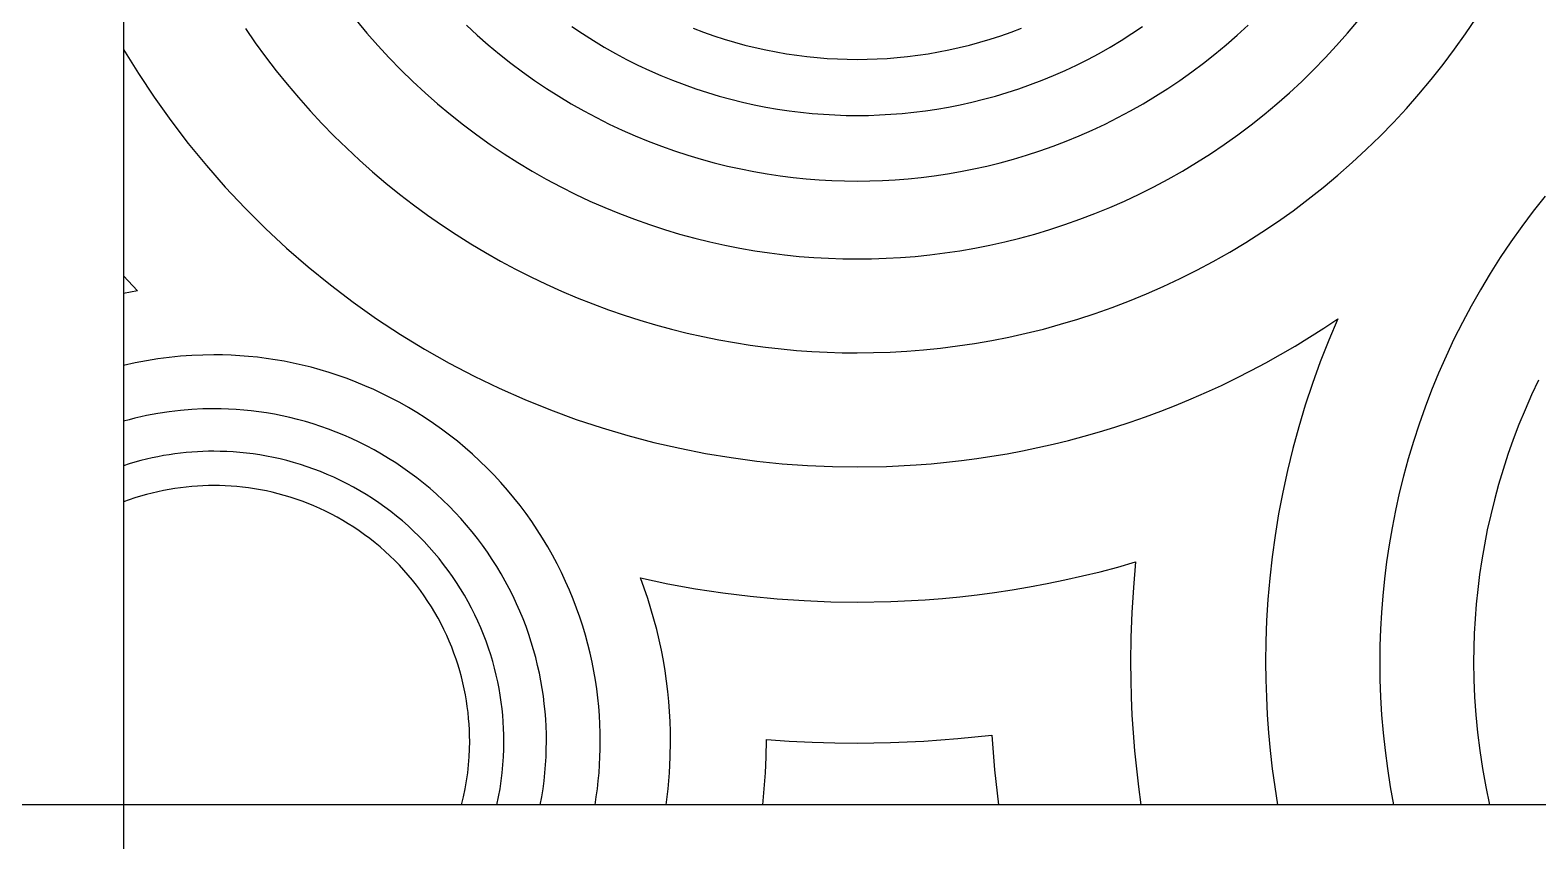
# Model space of a CAD drawing. Header units: millimetres. Extents: x -868 to 332, y 638 to 938.
# Drawn here: x -402.8 to -326.1, y 706 to 747.2 of the extents above; entities that cross this region are included whole.
import ezdxf

# ---------------------------------------------------------------- set-up
doc = ezdxf.new("R2010")
doc.units = ezdxf.units.MM
doc.header["$MEASUREMENT"] = 0
doc.layers.add('Default', color=18, linetype='Continuous', true_color=0x000000)
doc.layers.add('DOT', color=20, linetype='Continuous', true_color=0xff4b00)

msp = doc.modelspace()

# ---------------------------------------------------------------- linework, layer by layer
at = {"layer": 'Default'}
for points in [[(-398.015, 915.864), (-398.015, 655.864)], [(-190.015, 707.864), (-850.015, 707.864)]]:
    msp.add_lwpolyline(points, dxfattribs=at)
at = {"layer": 'DOT'}
for points in [[(-391.821, 747.31), (-391.317, 746.586), (-390.795, 745.872), (-390.255, 745.169), (-389.699, 744.479), (-389.125, 743.801), (-388.535, 743.136), (-387.929, 742.485), (-387.308, 741.848), (-386.672, 741.226), (-386.021, 740.62), (-385.357, 740.03), (-384.679, 739.455), (-383.989, 738.898), (-383.287, 738.358), (-382.573, 737.835), (-381.849, 737.331), (-381.115, 736.844), (-380.372, 736.376), (-379.619, 735.927), (-378.859, 735.497), (-378.092, 735.085), (-377.318, 734.694), (-376.538, 734.321), (-375.753, 733.968), (-374.964, 733.634), (-374.171, 733.32), (-373.375, 733.025), (-372.576, 732.75), (-371.776, 732.494), (-370.975, 732.257), (-370.173, 732.04), (-369.371, 731.841), (-368.571, 731.661), (-367.771, 731.5), (-366.974, 731.356), (-366.18, 731.231), (-365.388, 731.124), (-364.6, 731.034), (-363.817, 730.961), (-363.037, 730.905), (-362.263, 730.866), (-361.495, 730.842), (-360.733, 730.834), (-359.899, 730.844), (-359.058, 730.872), (-358.21, 730.919), (-357.357, 730.986), (-356.498, 731.074), (-355.635, 731.182), (-354.767, 731.311), (-353.897, 731.462), (-353.023, 731.634), (-352.148, 731.828), (-351.272, 732.045), (-350.395, 732.285), (-349.519, 732.547), (-348.645, 732.832), (-347.773, 733.14), (-346.904, 733.472), (-346.039, 733.827), (-345.179, 734.205), (-344.325, 734.607), (-343.478, 735.031), (-342.638, 735.479), (-341.807, 735.95), (-340.986, 736.443), (-340.175, 736.958), (-339.375, 737.496), (-338.588, 738.055), (-337.814, 738.635), (-337.053, 739.236), (-336.308, 739.858), (-335.578, 740.499), (-334.864, 741.159), (-334.168, 741.838), (-333.489, 742.534), (-332.829, 743.248), (-332.188, 743.978), (-331.566, 744.723), (-330.965, 745.484), (-330.385, 746.258), (-329.825, 747.045), (-329.288, 747.845)], [(-386.196, 747.73), (-385.654, 747.079), (-385.094, 746.442), (-384.517, 745.819), (-383.925, 745.21), (-383.317, 744.618), (-382.694, 744.042), (-382.057, 743.482), (-381.406, 742.939), (-380.742, 742.414), (-380.066, 741.908), (-379.379, 741.42), (-378.68, 740.95), (-377.972, 740.5), (-377.255, 740.07), (-376.53, 739.659), (-375.797, 739.268), (-375.057, 738.897), (-374.312, 738.547), (-373.561, 738.217), (-372.806, 737.907), (-372.047, 737.617), (-371.286, 737.348), (-370.522, 737.099), (-369.757, 736.87), (-368.992, 736.661), (-368.227, 736.472), (-367.463, 736.302), (-366.701, 736.151), (-365.941, 736.02), (-365.183, 735.907), (-364.429, 735.813), (-363.68, 735.737), (-362.935, 735.678), (-362.195, 735.637), (-361.461, 735.612), (-360.733, 735.604), (-360.005, 735.612), (-359.27, 735.637), (-358.531, 735.678), (-357.785, 735.737), (-357.036, 735.813), (-356.282, 735.907), (-355.525, 736.02), (-354.764, 736.151), (-354.002, 736.302), (-353.238, 736.472), (-352.473, 736.661), (-351.708, 736.87), (-350.943, 737.099), (-350.18, 737.348), (-349.418, 737.617), (-348.659, 737.907), (-347.904, 738.217), (-347.154, 738.547), (-346.408, 738.897), (-345.668, 739.268), (-344.935, 739.659), (-344.21, 740.07), (-343.493, 740.5), (-342.785, 740.95), (-342.087, 741.42), (-341.399, 741.908), (-340.723, 742.414), (-340.059, 742.939), (-339.409, 743.482), (-338.771, 744.042), (-338.148, 744.618), (-337.54, 745.21), (-336.948, 745.819), (-336.371, 746.442), (-335.812, 747.079), (-335.269, 747.73)], [(-380.592, 747.487), (-380.044, 746.98), (-379.484, 746.488), (-378.912, 746.011), (-378.328, 745.55), (-377.734, 745.104), (-377.129, 744.675), (-376.515, 744.262), (-375.893, 743.866), (-375.262, 743.488), (-374.624, 743.127), (-373.98, 742.783), (-373.329, 742.457), (-372.673, 742.149), (-372.013, 741.858), (-371.349, 741.586), (-370.682, 741.331), (-370.013, 741.094), (-369.341, 740.875), (-368.669, 740.674), (-367.996, 740.49), (-367.323, 740.324), (-366.651, 740.175), (-365.981, 740.042), (-365.312, 739.927), (-364.646, 739.827), (-363.983, 739.745), (-363.324, 739.677), (-362.669, 739.626), (-362.018, 739.589), (-361.373, 739.568), (-360.733, 739.561), (-360.092, 739.568), (-359.447, 739.589), (-358.796, 739.626), (-358.141, 739.677), (-357.482, 739.745), (-356.819, 739.827), (-356.153, 739.927), (-355.484, 740.042), (-354.814, 740.175), (-354.142, 740.324), (-353.469, 740.49), (-352.796, 740.674), (-352.124, 740.875), (-351.453, 741.094), (-350.783, 741.331), (-350.116, 741.586), (-349.452, 741.858), (-348.792, 742.149), (-348.136, 742.457), (-347.486, 742.783), (-346.841, 743.127), (-346.203, 743.488), (-345.572, 743.866), (-344.95, 744.262), (-344.336, 744.675), (-343.732, 745.104), (-343.137, 745.55), (-342.553, 746.011), (-341.981, 746.488), (-341.421, 746.98), (-340.873, 747.487)], [(-375.234, 747.417), (-374.691, 747.052), (-374.141, 746.702), (-373.583, 746.367), (-373.019, 746.048), (-372.449, 745.744), (-371.873, 745.455), (-371.293, 745.183), (-370.71, 744.926), (-370.122, 744.685), (-369.532, 744.46), (-368.94, 744.25), (-368.346, 744.057), (-367.752, 743.879), (-367.156, 743.716), (-366.561, 743.569), (-365.967, 743.437), (-365.374, 743.32), (-364.783, 743.218), (-364.194, 743.13), (-363.608, 743.057), (-363.025, 742.997), (-362.445, 742.952), (-361.87, 742.919), (-361.299, 742.9), (-360.733, 742.894), (-360.166, 742.9), (-359.595, 742.919), (-359.02, 742.952), (-358.441, 742.997), (-357.857, 743.057), (-357.271, 743.13), (-356.682, 743.218), (-356.091, 743.32), (-355.498, 743.437), (-354.904, 743.569), (-354.309, 743.716), (-353.714, 743.879), (-353.119, 744.057), (-352.525, 744.25), (-351.933, 744.46), (-351.343, 744.685), (-350.756, 744.926), (-350.172, 745.183), (-349.592, 745.455), (-349.016, 745.744), (-348.446, 746.048), (-347.882, 746.367), (-347.325, 746.702), (-346.774, 747.052), (-346.231, 747.417)], [(-369.074, 747.333), (-368.55, 747.133), (-368.024, 746.947), (-367.496, 746.775), (-366.968, 746.617), (-366.439, 746.473), (-365.911, 746.342), (-365.383, 746.225), (-364.856, 746.121), (-364.331, 746.03), (-363.808, 745.952), (-363.287, 745.887), (-362.769, 745.834), (-362.254, 745.794), (-361.743, 745.765), (-361.236, 745.748), (-360.733, 745.742), (-360.23, 745.748), (-359.722, 745.765), (-359.211, 745.794), (-358.696, 745.834), (-358.178, 745.887), (-357.658, 745.952), (-357.134, 746.03), (-356.609, 746.121), (-356.082, 746.225), (-355.555, 746.342), (-355.026, 746.473), (-354.497, 746.617), (-353.969, 746.775), (-353.442, 746.947), (-352.916, 747.133), (-352.391, 747.333)], [(-398.015, 746.251), (-397.257, 745.023), (-396.457, 743.817), (-395.614, 742.635), (-394.729, 741.478), (-393.804, 740.35), (-392.841, 739.252), (-391.84, 738.187), (-390.804, 737.155), (-389.734, 736.16), (-388.632, 735.201), (-387.5, 734.282), (-386.34, 733.403), (-385.154, 732.566), (-383.945, 731.771), (-382.714, 731.02), (-381.465, 730.313), (-380.199, 729.65), (-378.919, 729.033), (-377.626, 728.462), (-376.325, 727.936), (-375.015, 727.455), (-373.701, 727.02), (-372.384, 726.631), (-371.067, 726.285), (-369.75, 725.984), (-368.437, 725.726), (-367.13, 725.51), (-365.829, 725.337), (-364.538, 725.203), (-363.257, 725.109), (-361.988, 725.054), (-360.733, 725.036), (-359.241, 725.062), (-357.73, 725.14), (-356.968, 725.2), (-356.203, 725.273), (-355.434, 725.361), (-354.663, 725.463), (-353.888, 725.579), (-353.111, 725.711), (-352.333, 725.857), (-351.553, 726.019), (-350.771, 726.196), (-349.989, 726.388), (-349.207, 726.596), (-348.425, 726.819), (-347.643, 727.058), (-346.863, 727.314), (-346.084, 727.585), (-345.307, 727.872), (-344.533, 728.175), (-343.761, 728.495), (-342.993, 728.83), (-342.229, 729.182), (-341.469, 729.549), (-340.715, 729.933), (-339.965, 730.332), (-339.222, 730.747), (-338.484, 731.178), (-337.754, 731.624), (-337.031, 732.086), (-336.316, 732.563)], [(-325.78, 738.794), (-326.381, 738.034), (-326.962, 737.26), (-327.521, 736.472), (-328.059, 735.673), (-328.574, 734.862), (-329.067, 734.04), (-329.538, 733.209), (-329.985, 732.37), (-330.41, 731.523), (-330.811, 730.668), (-331.19, 729.808), (-331.545, 728.944), (-331.876, 728.075), (-332.185, 727.202), (-332.47, 726.328), (-332.732, 725.452), (-332.972, 724.576), (-333.188, 723.699), (-333.383, 722.824), (-333.555, 721.951), (-333.706, 721.08), (-333.835, 720.213), (-333.943, 719.349), (-334.03, 718.49), (-334.098, 717.637), (-334.145, 716.79), (-334.173, 715.949), (-334.182, 715.115), (-334.172, 714.231), (-334.14, 713.339), (-334.087, 712.441), (-334.011, 711.535), (-333.913, 710.624), (-333.791, 709.708), (-333.646, 708.787), (-333.476, 707.864)], [(-398.015, 734.743), (-397.307, 733.976)], [(-397.307, 733.976), (-398.015, 733.845)], [(-336.316, 732.563), (-336.777, 731.474), (-337.206, 730.379), (-337.602, 729.28), (-337.967, 728.177), (-338.3, 727.072), (-338.601, 725.966), (-338.872, 724.86), (-339.111, 723.756), (-339.32, 722.655), (-339.499, 721.558), (-339.649, 720.466), (-339.771, 719.38), (-339.864, 718.301), (-339.929, 717.23), (-339.968, 716.167), (-339.981, 715.115), (-339.972, 714.229), (-339.944, 713.336), (-339.898, 712.437), (-339.833, 711.532), (-339.747, 710.622), (-339.642, 709.706), (-339.517, 708.787), (-339.37, 707.864)], [(-374.055, 707.864), (-373.991, 708.275), (-373.936, 708.684), (-373.89, 709.092), (-373.853, 709.498), (-373.824, 709.901), (-373.804, 710.301), (-373.792, 710.699), (-373.788, 711.094), (-373.793, 711.529), (-373.807, 711.969), (-373.832, 712.412), (-373.867, 712.858), (-373.913, 713.307), (-373.969, 713.758), (-374.037, 714.212), (-374.116, 714.667), (-374.206, 715.123), (-374.307, 715.581), (-374.421, 716.039), (-374.546, 716.497), (-374.683, 716.955), (-374.832, 717.412), (-374.993, 717.868), (-375.167, 718.322), (-375.352, 718.774), (-375.55, 719.224), (-375.76, 719.67), (-375.982, 720.113), (-376.216, 720.552), (-376.461, 720.986), (-376.719, 721.415), (-376.989, 721.839), (-377.27, 722.257), (-377.562, 722.669), (-377.865, 723.073), (-378.18, 723.471), (-378.504, 723.861), (-378.839, 724.242), (-379.185, 724.615), (-379.539, 724.979), (-379.903, 725.334), (-380.276, 725.679), (-380.658, 726.014), (-381.048, 726.339), (-381.445, 726.653), (-381.85, 726.957), (-382.261, 727.249), (-382.679, 727.53), (-383.103, 727.799), (-383.532, 728.057), (-383.967, 728.303), (-384.406, 728.537), (-384.849, 728.759), (-385.295, 728.969), (-385.744, 729.166), (-386.197, 729.352), (-386.651, 729.525), (-387.107, 729.687), (-387.564, 729.836), (-388.022, 729.973), (-388.48, 730.098), (-388.938, 730.211), (-389.395, 730.313), (-389.852, 730.403), (-390.307, 730.482), (-390.76, 730.549), (-391.212, 730.606), (-391.66, 730.651), (-392.107, 730.686), (-392.549, 730.711), (-392.989, 730.726), (-393.425, 730.731), (-393.983, 730.723), (-394.546, 730.699), (-395.115, 730.658), (-395.689, 730.6), (-396.266, 730.524), (-396.847, 730.43), (-397.43, 730.318), (-398.015, 730.187)], [(-326.119, 729.439), (-326.47, 728.694), (-326.8, 727.943), (-327.11, 727.188), (-327.399, 726.429), (-327.669, 725.668), (-327.918, 724.904), (-328.147, 724.14), (-328.356, 723.374), (-328.545, 722.609), (-328.715, 721.845), (-328.865, 721.083), (-328.997, 720.323), (-329.109, 719.565), (-329.204, 718.812), (-329.28, 718.062), (-329.339, 717.317), (-329.38, 716.577), (-329.405, 715.843), (-329.413, 715.115), (-329.401, 714.233), (-329.365, 713.342), (-329.304, 712.443), (-329.217, 711.538), (-329.104, 710.626), (-328.964, 709.709), (-328.797, 708.788), (-328.601, 707.864)], [(-376.837, 707.864), (-376.762, 708.275), (-376.698, 708.685), (-376.644, 709.093), (-376.6, 709.499), (-376.567, 709.902), (-376.544, 710.303), (-376.53, 710.7), (-376.525, 711.094), (-376.529, 711.469), (-376.542, 711.847), (-376.563, 712.228), (-376.593, 712.612), (-376.633, 712.998), (-376.681, 713.387), (-376.739, 713.777), (-376.807, 714.169), (-376.885, 714.562), (-376.972, 714.955), (-377.07, 715.349), (-377.177, 715.744), (-377.295, 716.138), (-377.424, 716.531), (-377.562, 716.923), (-377.712, 717.314), (-377.871, 717.703), (-378.041, 718.09), (-378.222, 718.474), (-378.413, 718.856), (-378.614, 719.233), (-378.826, 719.607), (-379.048, 719.977), (-379.28, 720.341), (-379.522, 720.701), (-379.773, 721.055), (-380.034, 721.404), (-380.305, 721.746), (-380.584, 722.081), (-380.873, 722.409), (-381.17, 722.73), (-381.475, 723.044), (-381.788, 723.349), (-382.109, 723.646), (-382.438, 723.934), (-382.773, 724.214), (-383.115, 724.484), (-383.463, 724.745), (-383.817, 724.997), (-384.177, 725.239), (-384.542, 725.471), (-384.911, 725.692), (-385.285, 725.904), (-385.663, 726.105), (-386.044, 726.297), (-386.428, 726.477), (-386.815, 726.647), (-387.204, 726.807), (-387.595, 726.956), (-387.987, 727.095), (-388.381, 727.223), (-388.775, 727.341), (-389.169, 727.449), (-389.563, 727.546), (-389.957, 727.634), (-390.35, 727.711), (-390.741, 727.779), (-391.132, 727.837), (-391.52, 727.886), (-391.906, 727.925), (-392.29, 727.955), (-392.672, 727.977), (-393.05, 727.989), (-393.425, 727.993), (-393.982, 727.984), (-394.545, 727.956), (-395.114, 727.909), (-395.688, 727.841), (-396.267, 727.753), (-396.557, 727.701), (-396.848, 727.643), (-397.139, 727.58), (-397.431, 727.512), (-397.723, 727.438), (-398.015, 727.358)], [(-379.044, 707.864), (-378.958, 708.275), (-378.884, 708.685), (-378.822, 709.094), (-378.772, 709.5), (-378.734, 709.904), (-378.707, 710.304), (-378.691, 710.701), (-378.686, 711.094), (-378.69, 711.421), (-378.701, 711.751), (-378.719, 712.083), (-378.746, 712.418), (-378.78, 712.755), (-378.822, 713.094), (-378.873, 713.434), (-378.932, 713.776), (-379, 714.118), (-379.076, 714.462), (-379.161, 714.805), (-379.255, 715.149), (-379.358, 715.493), (-379.47, 715.836), (-379.591, 716.178), (-379.721, 716.519), (-379.86, 716.858), (-380.009, 717.196), (-380.166, 717.531), (-380.333, 717.863), (-380.508, 718.192), (-380.693, 718.518), (-380.886, 718.841), (-381.089, 719.159), (-381.299, 719.473), (-381.519, 719.781), (-381.747, 720.085), (-381.982, 720.383), (-382.226, 720.676), (-382.478, 720.962), (-382.737, 721.242), (-383.003, 721.516), (-383.276, 721.782), (-383.556, 722.041), (-383.843, 722.292), (-384.135, 722.536), (-384.433, 722.772), (-384.737, 723), (-385.046, 723.219), (-385.36, 723.43), (-385.678, 723.632), (-386, 723.826), (-386.326, 724.01), (-386.655, 724.186), (-386.988, 724.352), (-387.323, 724.51), (-387.66, 724.658), (-388, 724.798), (-388.341, 724.928), (-388.683, 725.049), (-389.026, 725.161), (-389.369, 725.264), (-389.713, 725.357), (-390.057, 725.443), (-390.4, 725.519), (-390.743, 725.586), (-391.085, 725.645), (-391.425, 725.696), (-391.764, 725.739), (-392.101, 725.773), (-392.435, 725.799), (-392.768, 725.818), (-393.098, 725.829), (-393.425, 725.832), (-393.702, 725.83), (-393.981, 725.822), (-394.262, 725.809), (-394.544, 725.79), (-394.829, 725.765), (-395.114, 725.735), (-395.401, 725.699), (-395.689, 725.657), (-395.979, 725.61), (-396.269, 725.556), (-396.559, 725.495), (-396.85, 725.429), (-397.141, 725.356), (-397.433, 725.277), (-397.724, 725.192), (-398.015, 725.1)], [(-380.833, 707.864), (-380.734, 708.275), (-380.65, 708.685), (-380.58, 709.094), (-380.523, 709.501), (-380.479, 709.904), (-380.449, 710.305), (-380.431, 710.701), (-380.425, 711.094), (-380.428, 711.382), (-380.438, 711.673), (-380.454, 711.966), (-380.478, 712.262), (-380.508, 712.559), (-380.545, 712.858), (-380.59, 713.158), (-380.642, 713.459), (-380.702, 713.761), (-380.769, 714.064), (-380.844, 714.367), (-380.927, 714.671), (-381.017, 714.974), (-381.116, 715.276), (-381.223, 715.578), (-381.338, 715.879), (-381.46, 716.178), (-381.591, 716.476), (-381.73, 716.771), (-381.877, 717.064), (-382.032, 717.355), (-382.195, 717.643), (-382.366, 717.927), (-382.544, 718.207), (-382.73, 718.484), (-382.923, 718.756), (-383.124, 719.024), (-383.332, 719.287), (-383.547, 719.545), (-383.769, 719.798), (-383.998, 720.045), (-384.233, 720.286), (-384.474, 720.521), (-384.72, 720.749), (-384.973, 720.971), (-385.231, 721.186), (-385.494, 721.394), (-385.762, 721.595), (-386.035, 721.789), (-386.311, 721.975), (-386.592, 722.153), (-386.876, 722.324), (-387.164, 722.486), (-387.454, 722.641), (-387.747, 722.788), (-388.043, 722.927), (-388.34, 723.058), (-388.64, 723.181), (-388.94, 723.296), (-389.242, 723.402), (-389.545, 723.501), (-389.848, 723.592), (-390.151, 723.675), (-390.454, 723.75), (-390.757, 723.817), (-391.059, 723.877), (-391.361, 723.929), (-391.661, 723.973), (-391.96, 724.011), (-392.257, 724.041), (-392.552, 724.064), (-392.845, 724.081), (-393.136, 724.09), (-393.425, 724.094), (-393.702, 724.091), (-393.981, 724.082), (-394.262, 724.067), (-394.545, 724.045), (-394.83, 724.017), (-395.116, 723.983), (-395.404, 723.942), (-395.692, 723.894), (-395.982, 723.84), (-396.272, 723.778), (-396.563, 723.709), (-396.854, 723.633), (-397.145, 723.55), (-397.436, 723.459), (-397.726, 723.362), (-398.015, 723.256)], [(-371.752, 719.398), (-370.348, 719.103), (-368.948, 718.85), (-367.555, 718.639), (-366.169, 718.469), (-364.792, 718.338), (-363.426, 718.246), (-362.073, 718.192), (-360.733, 718.174), (-359.017, 718.203), (-357.281, 718.293), (-356.405, 718.361), (-355.526, 718.445), (-354.642, 718.545), (-353.755, 718.661), (-352.865, 718.794), (-351.972, 718.944), (-351.077, 719.111), (-350.18, 719.295), (-349.282, 719.497), (-348.382, 719.716), (-347.483, 719.953), (-346.584, 720.208)], [(-346.584, 720.208), (-346.698, 718.919), (-346.779, 717.64), (-346.827, 716.371), (-346.843, 715.115), (-346.835, 714.227), (-346.811, 713.333), (-346.771, 712.434), (-346.715, 711.529), (-346.641, 710.619), (-346.55, 709.704), (-346.442, 708.786), (-346.317, 707.864)], [(-370.441, 707.864), (-370.387, 708.274), (-370.341, 708.683), (-370.302, 709.091), (-370.271, 709.496), (-370.229, 710.3), (-370.216, 711.094), (-370.221, 711.594), (-370.237, 712.099), (-370.265, 712.608), (-370.304, 713.12), (-370.355, 713.635), (-370.418, 714.154), (-370.493, 714.674), (-370.581, 715.197), (-370.681, 715.721), (-370.795, 716.246), (-370.921, 716.772), (-371.06, 717.299), (-371.213, 717.825), (-371.379, 718.35), (-371.559, 718.875), (-371.752, 719.398)], [(-365.536, 707.864), (-365.454, 708.682), (-365.396, 709.494), (-365.361, 710.298), (-365.35, 711.191)], [(-365.35, 711.191), (-364.184, 711.109), (-363.025, 711.051), (-361.874, 711.016), (-360.733, 711.005), (-359.048, 711.03), (-357.345, 711.105), (-355.626, 711.233), (-353.892, 711.414)], [(-353.892, 711.414), (-353.751, 709.646), (-353.552, 707.864)]]:
    msp.add_lwpolyline(points, dxfattribs=at)

doc.saveas('drawing.dxf')
